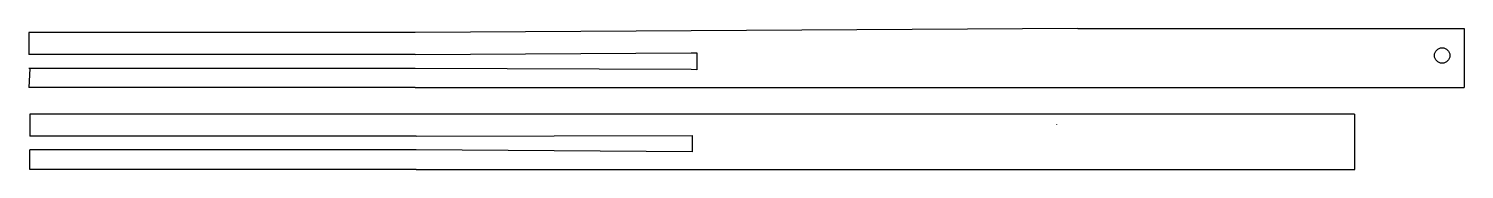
# Model space of a CAD drawing. Header units: centimetres. Extents: x -9 to 17, y -2.1 to 0.5.
import ezdxf

# ---------------------------------------------------------------- set-up
doc = ezdxf.new("R2010")
doc.units = ezdxf.units.CM
doc.header["$MEASUREMENT"] = 0
doc.layers.get('0').update_dxf_attribs({"true_color": 0xc2ced6})

msp = doc.modelspace()

# ---------------------------------------------------------------- linework, layer by layer
for p, q in [((-2.009, 0.383), (-9.009, 0.383)), ((-9.009, 0.383), (-9.009, -0.017)), ((9.991, 0.453), (-2.009, 0.383)), ((9.991, 0.453), (16.991, 0.453)), ((16.991, 0.453), (16.991, -0.617)), ((-2.009, -0.017), (2.991, 0.011)), ((2.991, 0.011), (3.091, 0.011)), ((3.091, 0.011), (3.091, -0.292)), ((-2.009, -0.017), (-9.009, -0.017)), ((-2.009, -0.27), (-9.009, -0.27)), ((-8.991, -0.27), (-9.009, -0.617)), ((2.99, -0.289), (-2.01, -0.27)), ((3.091, -0.292), (2.99, -0.289)), ((-2.009, -0.617), (-9.009, -0.617)), ((-2.009, -0.617), (9.991, -0.617)), ((9.991, -0.617), (16.991, -0.617)), ((-1.991, -1.102), (-8.991, -1.102)), ((-8.991, -1.102), (-8.991, -1.502)), ((8.013, -1.102), (-1.991, -1.102)), ((15.002, -1.102), (8.013, -1.102)), ((9.611, -1.291), (9.611, -1.287)), ((9.614, -1.291), (9.614, -1.291)), ((15.002, -1.102), (15.002, -2.102)), ((-1.991, -1.502), (-8.991, -1.502)), ((-1.991, -1.502), (3.009, -1.485)), ((3.009, -1.485), (3.007, -1.785)), ((-1.991, -1.749), (-8.991, -1.749)), ((-8.991, -2.102), (-8.991, -1.749)), ((3.007, -1.785), (-1.993, -1.749)), ((-1.991, -2.102), (-8.991, -2.102)), ((-1.991, -2.102), (8.009, -2.102)), ((8.009, -2.102), (15.009, -2.102))]:
    msp.add_line(p, q)
msp.add_circle((16.59, -0.034), 0.14)

doc.saveas('drawing.dxf')
